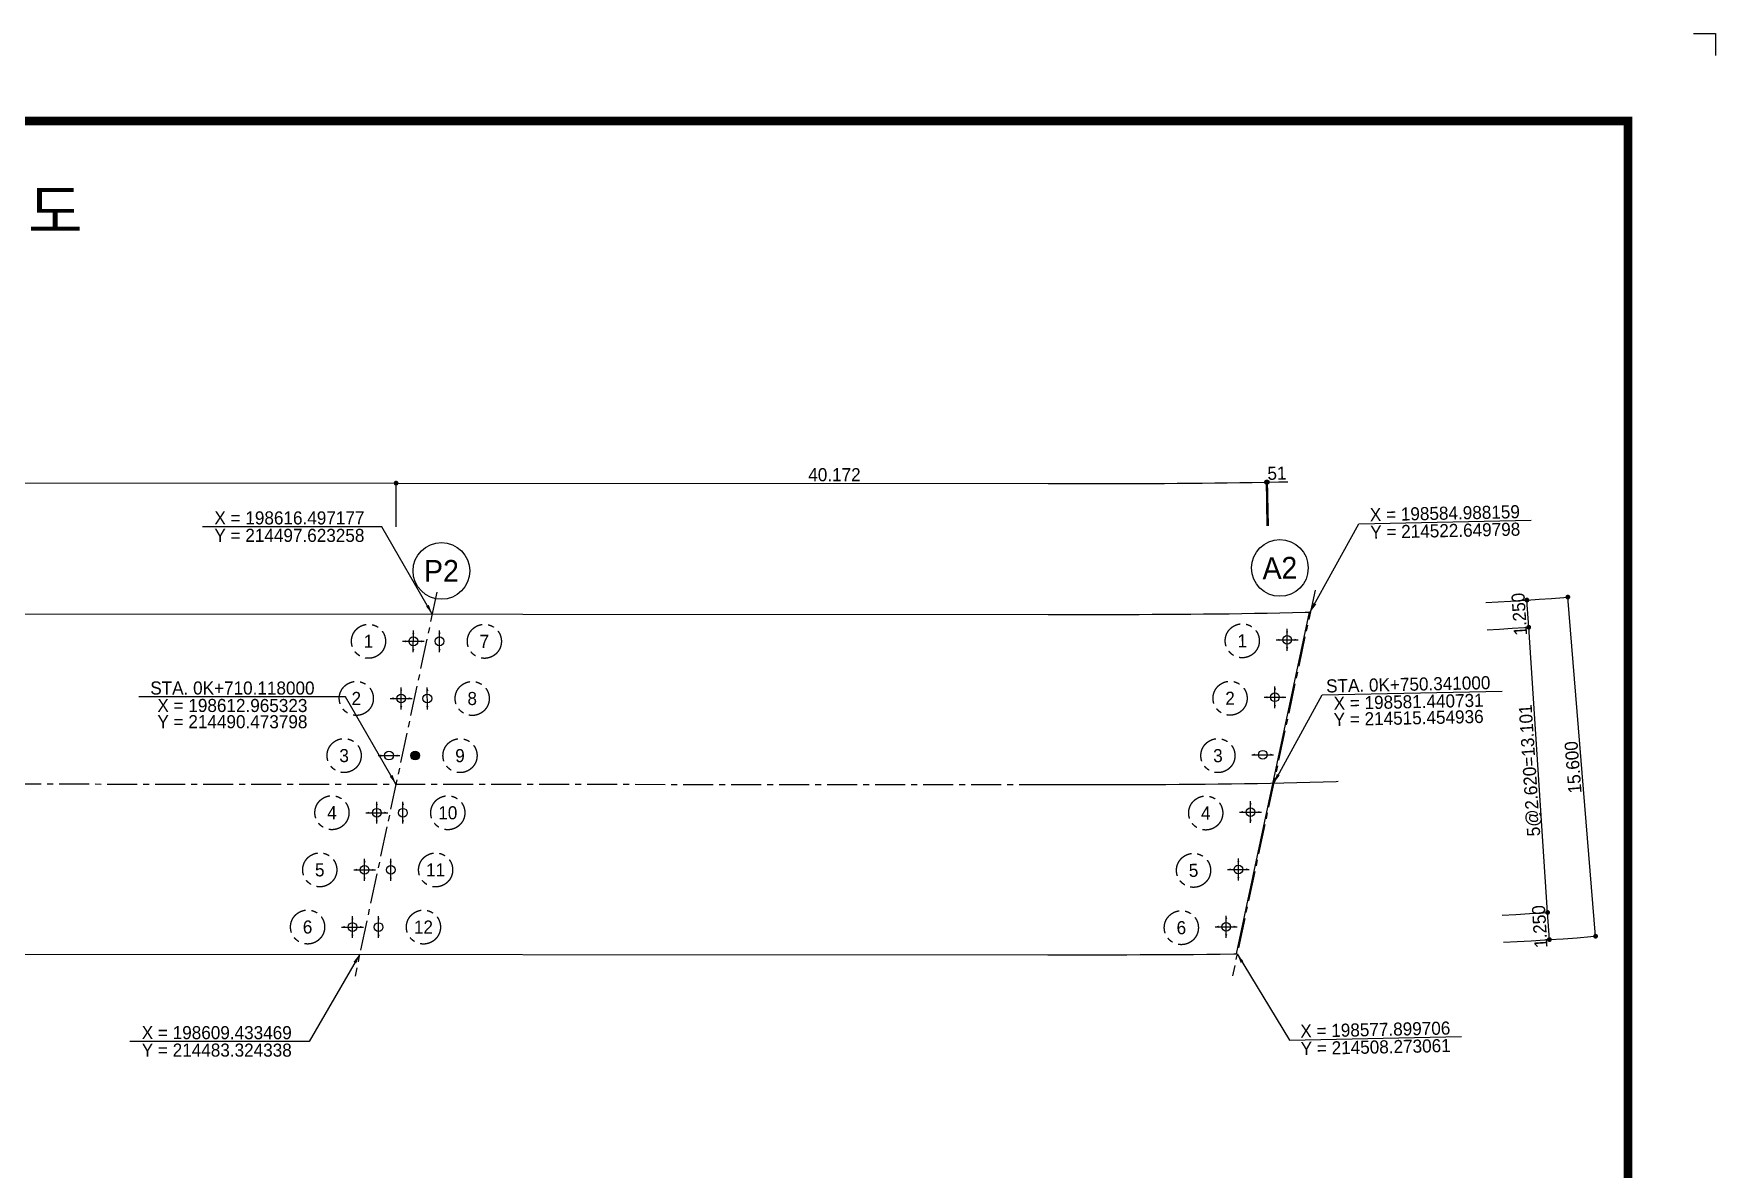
# Model space of a CAD drawing. Header units: feet. Extents: x 0 to 168200, y 0 to 118800.
# Drawn here: x 91134 to 168200, y 66731 to 118800 of the extents above; entities that cross this region are included whole.
import ezdxf
from ezdxf.enums import TextEntityAlignment as Align

# ---------------------------------------------------------------- set-up
doc = ezdxf.new("R2010")
doc.units = ezdxf.units.FT
doc.header["$LTSCALE"] = 1100
doc.header["$MEASUREMENT"] = 0
doc.linetypes.add('A-CENTR01', pattern=[2, 1.25, -0.25, 0.25, -0.25])
for name, color, linetype in [('CS-CNTL', 1, 'A-CENTR01'), ('CS-CONC-LEAN', 3, 'CONTINUOUS'), ('CS-CONC-MAJR', 4, 'CONTINUOUS'), ('CS-CONC-REFR', 4, 'A-CENTR01'), ('CS-DIML', 1, 'CONTINUOUS'), ('CS-DIMT', 3, 'CONTINUOUS'), ('CX-BORD-LIN1', 4, 'CONTINUOUS'), ('CX-BORD-LIN2', 3, 'CONTINUOUS'), ('CX-BORD-TEX2', 7, 'CONTINUOUS'), ('CX-BORD-TEX3', 6, 'CONTINUOUS'), ('CX-MISC', 2, 'CONTINUOUS'), ('CZ-TEX2', 3, 'CONTINUOUS')]:
    doc.layers.add(name, color=color, linetype=linetype)
doc.styles.add('A_STANDARD', font='')
doc.styles.add('TB_TEXT', font='')
doc.styles.add('TB_WBTXT', font='')
doc.styles.add('TB_WMTXT', font='')
doc.styles.get('A_STANDARD').set_extended_font_data('Dotum')
doc.styles.get('TB_TEXT').set_extended_font_data('DotumChe')
doc.styles.get('TB_WBTXT').set_extended_font_data('Dotum')
doc.styles.get('TB_WMTXT').set_extended_font_data('DotumChe')

# ---------------------------------------------------------------- blocks, each defined once
blk = doc.blocks.new('CXBLKA1-KHCA')
at = {"layer": 'CX-BORD-LIN1', "const_width": 2}
blk.add_lwpolyline([(796, 0), (0, 0), (0, 554), (796, 554)], close=True, dxfattribs=at)
at = {"layer": 'CX-MISC'}
blk.add_line((811, 574), (816, 574), dxfattribs=at)
blk.add_lwpolyline([(811, 574), (816, 574), (816, 569)], dxfattribs=at)
at = {"layer": 'CX-BORD-LIN1', "style": 'TB_TEXT'}
for tag, height, p in [('TR_RDAT5', 3.5, (317.5, 33)), ('TR_DGN5', 3.5, (451.12, 33)), ('TR_CHK5', 3.5, (491.12, 33)), ('TR_APP5', 3.5, (531.12, 33)), ('TR_RNUM5', 3, (285.11, 32.64)), ('TR_RNUM4', 3, (285.11, 26.64)), ('TR_RDAT4', 3.5, (317.5, 27)), ('TR_DGN4', 3.5, (451.12, 27)), ('TR_CHK4', 3.5, (491.12, 27)), ('TR_APP4', 3.5, (531.12, 27)), ('TR_RNUM3', 3, (285.11, 20.64)), ('TR_RDAT3', 3.5, (317.5, 21)), ('TR_DGN3', 3.5, (451.12, 21)), ('TR_CHK3', 3.5, (491.12, 21)), ('TR_APP3', 3.5, (531.12, 21)), ('TR_RNUM2', 3, (285.11, 14.64)), ('TR_RDAT2', 3.5, (317.5, 15)), ('TR_DGN2', 3.5, (451.12, 15)), ('TR_CHK2', 3.5, (491.12, 15)), ('TR_APP2', 3.5, (531.12, 15)), ('TR_RNUM1', 3, (285.11, 8.64)), ('TR_RDAT1', 3.5, (317.5, 9)), ('TR_DGN1', 3.5, (451.12, 9)), ('TR_CHK1', 3.5, (491.12, 9)), ('TR_APP1', 3.5, (531.12, 9))]:
    blk.add_attdef(tag, text='', height=height, dxfattribs=at).set_placement(p, align=Align.MIDDLE_CENTER)
for tag, p in [('TR_RCON5', (342.3, 33)), ('TR_RCON4', (342.3, 27)), ('TR_RCON3', (342.3, 21)), ('TR_RCON2', (342.3, 15)), ('TR_RCON1', (342.3, 9))]:
    blk.add_attdef(tag, text='', height=3.5, dxfattribs=at).set_placement(p, align=Align.MIDDLE_LEFT)
at = {"layer": 'CX-BORD-LIN2', "style": 'TB_TEXT'}
blk.add_attdef('TD_VERSION', text='', height=3, rotation=90, dxfattribs=at).set_placement((800.5, 48.01), align=Align.MIDDLE_CENTER)
at = {"layer": 'CX-BORD-TEX2', "style": 'TB_WMTXT'}
for tag, height, p in [('TB_CNAME', 5, (15.34, 531.83)), ('TB_CSCOP', 4, (16.63, 523.83))]:
    blk.add_attdef(tag, text='', height=height, dxfattribs=at).set_placement(p, align=Align.BOTTOM_LEFT)
at = {"layer": 'CX-BORD-TEX2', "style": 'TB_WBTXT'}
for tag, height, p in [('TB_MTITIL', 10, (398, 533.33)), ('TB_STITL', 7, (398, 518.33))]:
    blk.add_attdef(tag, text='', height=height, dxfattribs=at).set_placement(p, align=Align.MIDDLE_CENTER)
at = {"layer": 'CX-BORD-TEX3', "style": 'TB_TEXT'}
for tag, height, p in [('TD_LNDST', 4.5, (215, 31.5)), ('TD_DSECT', 4.5, (605.5, 31.5)), ('TD_DDIST', 4.5, (654.5, 31.5)), ('TD_DNAME_TOP', 4.5, (755, 27.96)), ('TD_CSECT', 4.5, (605.5, 22.5)), ('TD_CDIST', 4.5, (654.5, 22.5)), ('TD_DNAME_MAIN', 4.5, (755, 21.47)), ('TD_CCOMP', 4.5, (215, 13.59)), ('TD_HSCAL', 4.5, (620.88, 13.75)), ('TD_VSCAL', 4.5, (656.86, 13.75)), ('TD_DNAME_BOT', 3, (755, 15.25)), ('TD_FIELD', 4.5, (180, 5.13)), ('TD_CSTEP', 4.5, (250.74, 5.13)), ('TD_DWGCODE', 4.5, (637, 4.79)), ('TD_DWGNO', 4.5, (755, 5))]:
    blk.add_attdef(tag, text='', height=height, dxfattribs=at).set_placement(p, align=Align.MIDDLE_CENTER)
for tag, height, width, p in [('TD_DCOMP', 4.5, 0.95, (215, 22.59)), ('TD_CNAME', 5, 0.78, (65, 7.6))]:
    blk.add_attdef(tag, text='', height=height, dxfattribs=dict(at, width=width)).set_placement(p, align=Align.MIDDLE_CENTER)
blk = doc.blocks.new('CZDIMD1-2')
at = {"layer": 'CS-DIML', "const_width": 0.5}
blk.add_lwpolyline([(0.25, 0, 1), (-0.25, 0, 1)], format="xyb", close=True, dxfattribs=at)

msp = doc.modelspace()

# ---------------------------------------------------------------- linework, layer by layer
at = {"layer": 'CS-CNTL'}
for p, q in [((149855, 93292), (146071, 75608)), ((109614, 93190), (105862, 75592)), ((19702, 84443), (137621, 84373))]:
    msp.add_line(p, q, dxfattribs=at)
msp.add_lwpolyline([(137621, 84373), (138221, 84373), (138821, 84373), (139421, 84373), (140021, 84373), (140621, 84373), (141221, 84374), (141821, 84376), (142421, 84378), (143021, 84381), (143621, 84384), (144221, 84389), (144821, 84394), (145421, 84400), (146021, 84408), (146621, 84417), (147221, 84427), (147821, 84438), (148421, 84451), (149021, 84465), (149620, 84482), (150220, 84499), (150820, 84519), (150909, 84522)], dxfattribs=at)
at = {"layer": 'CS-CONC-LEAN'}
for p, q in [((108035, 90941), (109035, 90940)), ((108534, 90440), (108535, 91440)), ((109735, 90440), (109734, 91440)), ((148075, 91006), (149075, 91008)), ((148576, 90507), (148574, 91507)), ((107976, 87821), (107977, 88821)), ((109177, 87820), (109175, 88820)), ((148017, 87874), (148016, 88874)), ((107476, 88321), (108476, 88321)), ((147517, 88373), (148517, 88374)), ((106918, 85701), (107918, 85701)), ((146958, 85741), (147958, 85742)), ((106859, 82581), (106860, 83581)), ((108060, 82581), (108059, 83581)), ((146900, 82611), (146899, 83611)), ((106359, 83082), (107359, 83081)), ((146400, 83111), (147400, 83112)), ((106301, 79962), (106301, 80962)), ((107501, 79961), (107500, 80961)), ((146341, 79982), (146341, 80982)), ((105801, 80462), (106801, 80462)), ((145841, 80482), (146841, 80483)), ((105243, 77842), (106243, 77842)), ((105742, 77342), (105743, 78342)), ((106942, 77341), (106942, 78341)), ((145283, 77854), (146283, 77855)), ((145783, 77354), (145783, 78354))]:
    msp.add_line(p, q, dxfattribs=at)
at = {"layer": 'CS-CONC-LEAN', "const_width": 200}
msp.add_lwpolyline([(108718, 85700, 1), (108518, 85700, 1)], format="xyb", close=True, dxfattribs=at)
at = {"layer": 'CS-CONC-LEAN'}
for centre in [(108535, 90940), (109734, 90940), (148575, 91007), (107976, 88321), (109176, 88320), (148017, 88374), (107418, 85701), (108618, 85700), (147458, 85742), (106859, 83081), (108059, 83081), (146900, 83111), (106301, 80462), (107501, 80461), (146341, 80482), (105743, 77842), (106942, 77841), (145783, 77854)]:
    msp.add_circle(centre, 200, dxfattribs=at)
for points in [[(108035, 90941), (108185, 90891), (108035, 90941), (108185, 90991)], [(108535, 91440), (108485, 91291), (108535, 91440), (108585, 91290)], [(109035, 90940), (108885, 90890), (109035, 90940), (108885, 90990)], [(109734, 91440), (109684, 91290), (109734, 91440), (109784, 91290)], [(148075, 91006), (148225, 90956), (148075, 91006), (148225, 91056)], [(148574, 91507), (148524, 91357), (148574, 91507), (148624, 91357)], [(149075, 91008), (148925, 90957), (149075, 91008), (148925, 91057)], [(108534, 90440), (108485, 90591), (108534, 90440), (108585, 90590)], [(109735, 90440), (109685, 90590), (109735, 90440), (109785, 90590)], [(148576, 90507), (148526, 90657), (148576, 90507), (148626, 90657)], [(107977, 88821), (107927, 88671), (107977, 88821), (108027, 88671)], [(109175, 88820), (109126, 88670), (109175, 88820), (109226, 88670)], [(148016, 88874), (147966, 88724), (148016, 88874), (148066, 88724)], [(107476, 88321), (107626, 88271), (107476, 88321), (107626, 88371)], [(107976, 87821), (107926, 87971), (107976, 87821), (108026, 87971)], [(108476, 88321), (108326, 88271), (108476, 88321), (108326, 88371)], [(109177, 87820), (109126, 87970), (109177, 87820), (109226, 87970)], [(147517, 88373), (147667, 88323), (147517, 88373), (147666, 88423)], [(148017, 87874), (147967, 88024), (148017, 87874), (148067, 88024)], [(148517, 88374), (148367, 88324), (148517, 88374), (148366, 88424)], [(106918, 85701), (107068, 85651), (106918, 85701), (107068, 85751)], [(107918, 85701), (107768, 85651), (107918, 85701), (107768, 85751)], [(146958, 85741), (147108, 85691), (146958, 85741), (147108, 85791)], [(147958, 85742), (147808, 85692), (147958, 85742), (147808, 85792)], [(106860, 83581), (106810, 83432), (106860, 83581), (106910, 83431)], [(108059, 83581), (108009, 83431), (108059, 83581), (108109, 83431)], [(146899, 83611), (146849, 83461), (146899, 83611), (146949, 83461)], [(106359, 83082), (106509, 83032), (106359, 83082), (106509, 83132)], [(106859, 82581), (106809, 82732), (106859, 82581), (106909, 82731)], [(107359, 83081), (107209, 83031), (107359, 83081), (107209, 83131)], [(108060, 82581), (108009, 82731), (108060, 82581), (108109, 82731)], [(146400, 83111), (146550, 83061), (146400, 83111), (146550, 83161)], [(146900, 82611), (146850, 82761), (146900, 82611), (146950, 82761)], [(147400, 83112), (147250, 83062), (147400, 83112), (147250, 83162)], [(106301, 80962), (106251, 80812), (106301, 80962), (106351, 80812)], [(107500, 80961), (107450, 80811), (107500, 80961), (107550, 80811)], [(146341, 80982), (146291, 80832), (146341, 80982), (146391, 80832)], [(105801, 80462), (105951, 80412), (105801, 80462), (105951, 80512)], [(106801, 80462), (106651, 80412), (106801, 80462), (106651, 80512)], [(145841, 80482), (145991, 80432), (145841, 80482), (145991, 80532)], [(146841, 80483), (146691, 80433), (146841, 80483), (146691, 80533)], [(106301, 79962), (106251, 80112), (106301, 79962), (106351, 80112)], [(107501, 79961), (107451, 80111), (107501, 79961), (107551, 80111)], [(146341, 79982), (146291, 80132), (146341, 79982), (146391, 80132)], [(105243, 77842), (105393, 77792), (105243, 77842), (105393, 77892)], [(105743, 78342), (105693, 78192), (105743, 78342), (105793, 78192)], [(106243, 77842), (106093, 77792), (106243, 77842), (106093, 77892)], [(106942, 78341), (106892, 78191), (106942, 78341), (106992, 78191)], [(145283, 77854), (145433, 77804), (145283, 77854), (145433, 77904)], [(145783, 78354), (145733, 78204), (145783, 78354), (145833, 78204)], [(146283, 77855), (146133, 77805), (146283, 77855), (146133, 77905)], [(105742, 77342), (105692, 77492), (105742, 77342), (105792, 77492)], [(106942, 77341), (106892, 77491), (106942, 77341), (106992, 77491)], [(145783, 77354), (145733, 77504), (145783, 77354), (145833, 77504)]]:
    msp.add_solid(points, dxfattribs=at)
at = {"layer": 'CS-CONC-MAJR'}
for p, q in [((24365, 92240), (137626, 92173)), ((149588, 92284), (146234, 76610)), ((21040, 76642), (137617, 76573))]:
    msp.add_line(p, q, dxfattribs=at)
for points in [[(137626, 92173), (138225, 92173), (138824, 92173), (139421, 92173), (140017, 92173), (140612, 92173), (141206, 92174), (141798, 92176), (142390, 92178), (142980, 92181), (143570, 92184), (144158, 92188), (144745, 92194), (145331, 92200), (145916, 92207), (146499, 92216), (147082, 92225), (147663, 92237), (148243, 92249), (148823, 92263), (149400, 92278), (149588, 92284)], [(137617, 76573), (138217, 76573), (138819, 76573), (139422, 76573), (140026, 76573), (140631, 76573), (141237, 76574), (141844, 76576), (142453, 76578), (143062, 76581), (143673, 76584), (144285, 76589), (144898, 76594), (145512, 76601), (146127, 76609), (146234, 76610)]]:
    msp.add_lwpolyline(points, dxfattribs=at)
at = {"layer": 'CS-CONC-REFR'}
for centre in [(106480, 90942), (111789, 90939), (146520, 90964), (105921, 88322), (111231, 88319), (145962, 88331), (105363, 85702), (110673, 85699), (145404, 85699), (104804, 83083), (110114, 83080), (144845, 83069), (104246, 80463), (109556, 80460), (144287, 80440), (103688, 77843), (108997, 77840), (143728, 77812)]:
    msp.add_circle(centre, 780, dxfattribs=at)
at = {"layer": 'CS-DIML'}
for p, q in [((62757, 98217), (107746, 98191)), ((107745, 96191), (107746, 98291)), ((107746, 98191), (137629, 98173)), ((147667, 96237), (147624, 98337)), ((147715, 96238), (147672, 98338)), ((149639, 92285), (151865, 96332)), ((151865, 96332), (159755, 96497)), ((107094, 96191), (98878, 96196)), ((109401, 92190), (107094, 96191)), ((159648, 91585), (159565, 92832)), ((162709, 77421), (161440, 92969)), ((160512, 78512), (159648, 91585)), ((150186, 88488), (158426, 88660)), ((105431, 88392), (95952, 88398)), ((107738, 84391), (105431, 88392)), ((147961, 84441), (150186, 88488)), ((160595, 77265), (160512, 78512)), ((106076, 76592), (103764, 72593)), ((146285, 76611), (148677, 72660)), ((103764, 72593), (95548, 72598)), ((148677, 72660), (156567, 72824))]:
    msp.add_line(p, q, dxfattribs=at)
for points in [[(137629, 98173), (138228, 98173), (138825, 98173), (139421, 98173), (140014, 98173), (140605, 98173), (141194, 98174), (141781, 98176), (142366, 98178), (142949, 98181), (143530, 98184), (144109, 98188), (144686, 98193), (145261, 98200), (145835, 98207), (146406, 98215), (146975, 98225), (147542, 98235), (147626, 98237)], [(147626, 98237), (148190, 98249), (148609, 98259)], [(157676, 92720), (158245, 92751), (158811, 92784), (159377, 92820), (159565, 92832)], [(159566, 92831), (160129, 92869), (160692, 92910), (161253, 92954), (161440, 92969)], [(157742, 91472), (158315, 91503), (158887, 91537), (159458, 91572), (159648, 91585)], [(158425, 78389), (159050, 78423), (159676, 78459), (160303, 78498), (160512, 78512)], [(158491, 77141), (159121, 77175), (159752, 77211), (160384, 77251), (160595, 77265)], [(160595, 77265), (161228, 77308), (161862, 77354), (162497, 77403), (162709, 77421)]]:
    msp.add_lwpolyline(points, dxfattribs=at)
for points in [[(109401, 92190), (109244, 92608), (109401, 92190), (109117, 92535)], [(149639, 92285), (149915, 92636), (149639, 92285), (149787, 92706)], [(107738, 84391), (107582, 84809), (107738, 84391), (107455, 84736)], [(147961, 84441), (148237, 84791), (147961, 84441), (148108, 84862)], [(106076, 76592), (105792, 76248), (106076, 76592), (105919, 76174)], [(146285, 76611), (146450, 76196), (146285, 76611), (146576, 76272)]]:
    msp.add_solid(points, dxfattribs=at)
at = {"layer": 'CZ-TEX2'}
for centre in [(148243, 94303), (109822, 94168)]:
    msp.add_circle(centre, 1300, dxfattribs=at)

# ---------------------------------------------------------------- block references
at = {"layer": 'CS-DIML', "xscale": 219.9999999999982, "yscale": 219.9999999999982, "zscale": 219.9999999999982, "rotation": 51.67680900000039}
for p in [(107746, 98191), (107746, 98191), (147626, 98237), (147626, 98237), (147674, 98238), (159565, 92832), (161440, 92969), (159648, 91585), (159648, 91585), (160512, 78512), (160512, 78512), (160595, 77265), (162709, 77421)]:
    msp.add_blockref('CZDIMD1-2', p, dxfattribs=at)
at = {"layer": 'CX-MISC'}
ref = msp.add_blockref('CXBLKA1-KHCA', (5000, 4000), dxfattribs=dict(at, xscale=200, yscale=200, zscale=200))
ref.add_attrib('TB_MTITIL', '교량받침배치도', dxfattribs={"layer": 'CX-BORD-TEX2', "height": 2000, "style": 'TB_WBTXT'}).set_placement((84600, 110665), align=Align.MIDDLE_CENTER)

# ---------------------------------------------------------------- texts
at = {"layer": 'CS-CONC-REFR', "style": 'A_STANDARD'}
for s, rotation, p in [('1', 359.96631, (106480, 90642)), ('7', 359.96631, (111789, 90639)), ('1', 361.19142, (146527, 90664)), ('2', 359.96631, (105921, 88022)), ('8', 359.96631, (111231, 88019)), ('2', 361.19142, (145968, 88031)), ('3', 359.96631, (105363, 85402)), ('9', 359.96631, (110672, 85399)), ('3', 361.19142, (145410, 85399)), ('4', 359.96631, (104804, 82783)), ('10', 359.96631, (110114, 82780)), ('4', 361.19142, (144851, 82769)), ('5', 359.96631, (104246, 80163)), ('11', 359.96631, (109556, 80160)), ('5', 361.19142, (144293, 80140)), ('6', 359.96631, (103687, 77543)), ('12', 359.96631, (108997, 77540)), ('6', 361.19142, (143734, 77512))]:
    msp.add_text(s, height=600, rotation=rotation, dxfattribs=at).set_placement(p, align=Align.CENTER)
at = {"layer": 'CS-DIMT', "style": 'A_STANDARD'}
for s, rotation, p in [('40.172', 359.96631, (127832, 98279)), ('51', 361.30585, (148116, 98348)), ('X = 198584.988159', 1.19142, (155811, 96515)), ('X = 198616.497177', 359.96631, (102855, 96298)), ('Y = 214522.649798', 361.19142, (155827, 95715)), ('Y = 214497.623258', 359.96631, (102854, 95498)), ('1.250', 453.78219, (159512, 92202)), ('STA. 0K+710.118000', 359.96631, (100243, 88499)), ('STA. 0K+750.341000', 361.19142, (154132, 88670)), ('X = 198612.965323', 359.96631, (100243, 87699)), ('X = 198581.440731', 361.19142, (154149, 87870)), ('5@2.620=13.101', 453.78219, (159980, 85042)), ('Y = 214490.473798', 359.96631, (100243, 86955)), ('Y = 214515.454936', 361.19142, (154149, 87127)), ('15.600', 454.66446, (161975, 85187)), ('1.250', 453.78219, (160448, 77882)), ('X = 198609.433469', 359.96631, (99525, 72700)), ('X = 198577.899706', 1.19142, (152623, 72842)), ('Y = 214483.324338', 359.96631, (99525, 71900)), ('Y = 214508.273061', 361.19142, (152640, 72042))]:
    msp.add_text(s, height=600, rotation=rotation, dxfattribs=at).set_placement(p, align=Align.CENTER)
at = {"layer": 'CZ-TEX2', "style": 'A_STANDARD'}
for s, rotation, p in [('A2', 361.19142, (148253, 93803)), ('P2', 359.96631, (109822, 93668))]:
    msp.add_text(s, height=1000, rotation=rotation, dxfattribs=at).set_placement(p, align=Align.CENTER)

doc.saveas('drawing.dxf')
